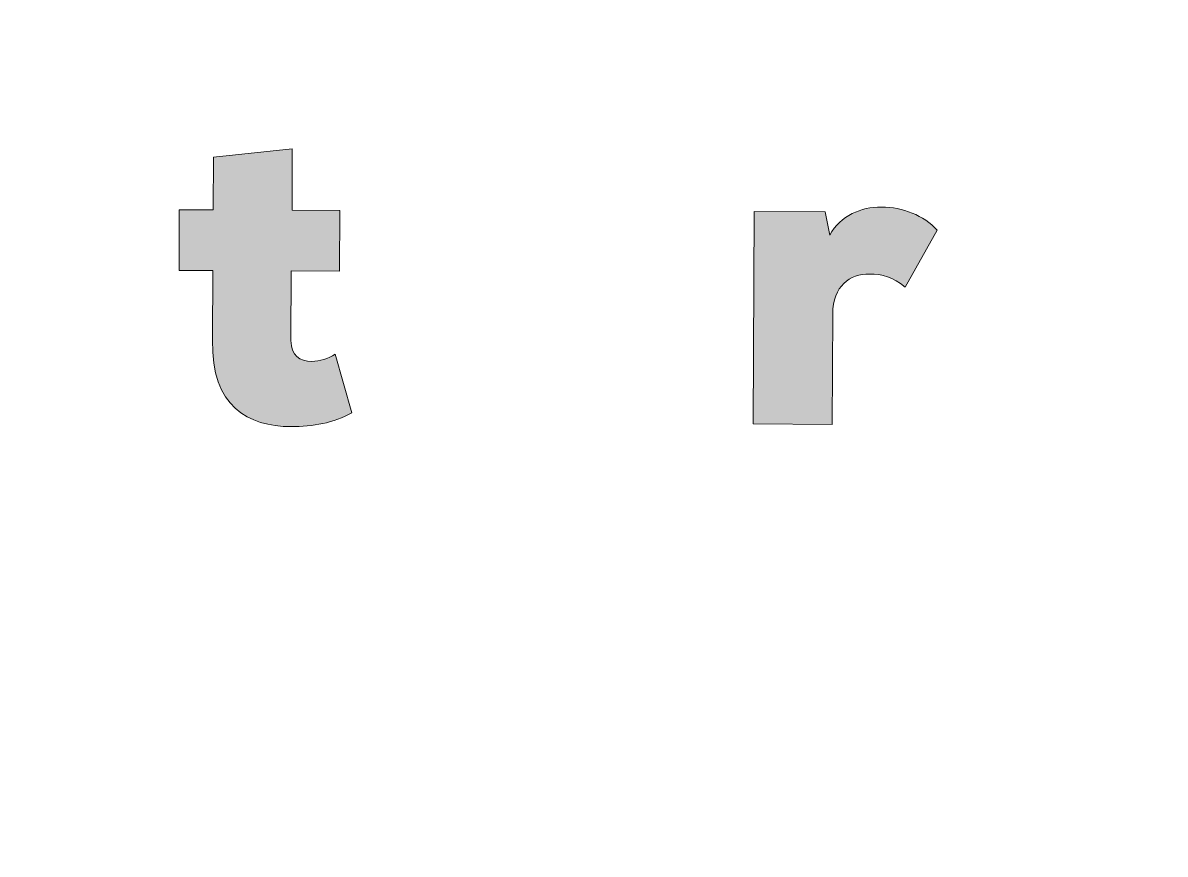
# Model space of a CAD drawing. Extents: x -2 to 86, y -1.2 to 61.3.
# Drawn here: x 73.293 to 74.028, y 11.268 to 11.802 of the extents above; entities that cross this region are included whole.
import ezdxf
from ezdxf.enums import TextEntityAlignment as Align

# ---------------------------------------------------------------- set-up
doc = ezdxf.new("R2010")
doc.units = 0
doc.header["$MEASUREMENT"] = 0
doc.layers.get('0').update_dxf_attribs({"linetype": 'CONTINUOUS'})
for name, color, linetype in [('ARQ_CAR-TXT', 7, 'CONTINUOUS'), ('ARQ_TXT-2', 2, 'CONTINUOUS'), ('ARQ_TXT-4', 4, 'CONTINUOUS'), ('ARQ_VISTA 0', 251, 'CONTINUOUS'), ('Layer 1', 7, 'CONTINUOUS')]:
    doc.layers.add(name, color=color, linetype=linetype)
doc.styles.add('01-MILLEU', font='GOTHIC.TTF')

# ---------------------------------------------------------------- blocks, each defined once
blk = doc.blocks.new('METROCASA')
at = {"layer": 'Layer 1', "true_color": 0x404041}
h = blk.add_hatch(color=250, dxfattribs=at)
h.dxf.hatch_style = 2
edge = h.paths.add_edge_path()
edge.add_spline(control_points=[(-3.6649, -4.7425), (-3.7061, -4.7409), (-3.7156, -4.7216), (-3.7155, -4.7092), (-3.7154, -4.6845), (-3.6906, -4.6764), (-3.6549, -4.6766), (-3.6, -4.6755), (-3.5218, -4.6952), (-3.4849, -4.7187), (-3.4849, -4.7187), (-3.377, -4.5682), (-3.377, -4.5682), (-3.4426, -4.5184), (-3.544, -4.485), (-3.6539, -4.4844), (-3.8132, -4.4835), (-3.9673, -4.5417), (-3.9681, -4.7051), (-3.969, -4.8699), (-3.81, -4.9243), (-3.6782, -4.9291), (-3.6288, -4.9335), (-3.6069, -4.9446), (-3.607, -4.9665), (-3.6072, -4.9885), (-3.6306, -4.9994), (-3.6759, -4.9992), (-3.7308, -4.9961), (-3.8131, -4.9902), (-3.9157, -4.9224), (-3.9157, -4.9224), (-3.9991, -5.1059), (-3.9991, -5.1059), (-3.9225, -5.1626), (-3.7895, -5.1963), (-3.6714, -5.1969), (-3.508, -5.1978), (-3.3553, -5.1354), (-3.3544, -4.9679), (-3.3534, -4.788), (-3.5235, -4.7473), (-3.6649, -4.7425)], knot_values=[0, 0, 0, 0, 1, 1, 1, 2, 2, 2, 3, 3, 3, 4, 4, 4, 5, 5, 5, 6, 6, 6, 7, 7, 7, 8, 8, 8, 9, 9, 9, 10, 10, 10, 11, 11, 11, 12, 12, 12, 13, 13, 13, 14, 14, 14, 14], degree=3, periodic=0)
edge = h.paths.add_edge_path()
edge.add_spline(control_points=[(-5.547, -4.4742), (-5.6184, -4.4725), (-5.7037, -4.4967), (-5.7617, -4.5637), (-5.7617, -4.5637), (-5.7723, -4.4895), (-5.7723, -4.4895), (-5.7723, -4.4895), (-5.9961, -4.4883), (-5.9961, -4.4883), (-5.9961, -4.4883), (-5.9997, -5.1666), (-5.9997, -5.1666), (-5.9997, -5.1666), (-5.7499, -5.1679), (-5.7499, -5.1679), (-5.7499, -5.1679), (-5.7479, -4.811), (-5.7479, -4.811), (-5.7475, -4.7217), (-5.691, -4.6808), (-5.6305, -4.6811), (-5.5838, -4.6814), (-5.5359, -4.7105), (-5.5364, -4.7942), (-5.5364, -4.7942), (-5.5384, -5.1691), (-5.5384, -5.1691), (-5.5384, -5.1691), (-5.2857, -5.1704), (-5.2857, -5.1704), (-5.2857, -5.1704), (-5.2837, -4.7942), (-5.2837, -4.7942), (-5.2824, -4.5525), (-5.4042, -4.4764), (-5.547, -4.4742)], knot_values=[0, 0, 0, 0, 1, 1, 1, 2, 2, 2, 3, 3, 3, 4, 4, 4, 5, 5, 5, 6, 6, 6, 7, 7, 7, 8, 8, 8, 9, 9, 9, 10, 10, 10, 11, 11, 11, 12, 12, 12, 12], degree=3, periodic=0)
edge = h.paths.add_edge_path()
edge.add_spline(control_points=[(-7.6887, -4.4642), (-7.8851, -4.4631), (-8.0765, -4.5664), (-8.0778, -4.8177), (-8.0792, -5.0649), (-7.8875, -5.173), (-7.6925, -5.1741), (-7.5017, -5.1751), (-7.3048, -5.069), (-7.3034, -4.8219), (-7.3021, -4.5747), (-7.4883, -4.4653), (-7.6887, -4.4642)], knot_values=[0, 0, 0, 0, 1, 1, 1, 2, 2, 2, 3, 3, 3, 4, 4, 4, 4], degree=3, periodic=0)
edge = h.paths.add_edge_path()
edge.add_spline(control_points=[(-7.6914, -4.9667), (-7.7807, -4.9662), (-7.8311, -4.8973), (-7.8307, -4.819), (-7.8303, -4.7408), (-7.7791, -4.671), (-7.6899, -4.6715), (-7.6006, -4.672), (-7.5502, -4.7423), (-7.5506, -4.8205), (-7.551, -4.9029), (-7.6063, -4.9672), (-7.6914, -4.9667)], knot_values=[0, 0, 0, 0, 1, 1, 1, 2, 2, 2, 3, 3, 3, 4, 4, 4, 4], degree=3, periodic=0)
edge = h.paths.add_edge_path()
edge.add_spline(control_points=[(-9.575, -4.9511), (-9.6711, -4.9506), (-9.7215, -4.8845), (-9.7211, -4.8103), (-9.7207, -4.7252), (-9.6681, -4.6554), (-9.572, -4.656), (-9.5267, -4.6562), (-9.4883, -4.6715), (-9.4556, -4.706), (-9.4556, -4.706), (-9.3202, -4.5612), (-9.3202, -4.5612), (-9.3912, -4.4894), (-9.4885, -4.4546), (-9.586, -4.454), (-9.7769, -4.453), (-9.967, -4.5605), (-9.9683, -4.8076), (-9.9696, -5.0616), (-9.7834, -5.1601), (-9.5857, -5.1612), (-9.4841, -5.1617), (-9.3864, -5.1197), (-9.305, -5.0473), (-9.305, -5.0473), (-9.4483, -4.8955), (-9.4483, -4.8955), (-9.4829, -4.9324), (-9.5283, -4.9514), (-9.575, -4.9511)], knot_values=[0, 0, 0, 0, 1, 1, 1, 2, 2, 2, 3, 3, 3, 4, 4, 4, 5, 5, 5, 6, 6, 6, 7, 7, 7, 8, 8, 8, 9, 9, 9, 10, 10, 10, 10], degree=3, periodic=0)
edge = h.paths.add_edge_path()
edge.add_spline(control_points=[(-1.6769, -4.9975), (-1.7154, -4.9973), (-1.7427, -4.9793), (-1.7438, -4.9312), (-1.7438, -4.9312), (-1.7427, -4.7088), (-1.7427, -4.7088), (-1.7427, -4.7088), (-1.5889, -4.7096), (-1.5889, -4.7096), (-1.5889, -4.7096), (-1.5878, -4.516), (-1.5878, -4.516), (-1.5878, -4.516), (-1.7402, -4.5152), (-1.7402, -4.5152), (-1.7402, -4.5152), (-1.7392, -4.3188), (-1.7392, -4.3188), (-1.7392, -4.3188), (-1.9906, -4.345), (-1.9906, -4.345), (-1.9906, -4.345), (-1.9915, -4.5138), (-1.9915, -4.5138), (-1.9915, -4.5138), (-2.1, -4.5133), (-2.1, -4.5133), (-2.1, -4.5133), (-2.101, -4.7069), (-2.101, -4.7069), (-2.101, -4.7069), (-1.9926, -4.7074), (-1.9926, -4.7074), (-1.9926, -4.7074), (-1.9937, -4.9299), (-1.9937, -4.9299), (-1.999, -5.1427), (-1.8785, -5.2051), (-1.7439, -5.2059), (-1.6739, -5.2062), (-1.6066, -5.1942), (-1.5487, -5.1616), (-1.5487, -5.1616), (-1.6027, -4.9745), (-1.6027, -4.9745), (-1.6233, -4.9882), (-1.6522, -4.9976), (-1.6769, -4.9975)], knot_values=[0, 0, 0, 0, 1, 1, 1, 2, 2, 2, 3, 3, 3, 4, 4, 4, 5, 5, 5, 6, 6, 6, 7, 7, 7, 8, 8, 8, 9, 9, 9, 10, 10, 10, 11, 11, 11, 12, 12, 12, 13, 13, 13, 14, 14, 14, 15, 15, 15, 16, 16, 16, 16], degree=3, periodic=0)
edge = h.paths.add_edge_path()
edge.add_spline(control_points=[(9.7794, -4.5726), (9.7794, -4.5726), (9.7667, -4.6454), (9.7667, -4.6454), (9.7313, -4.5902), (9.6642, -4.5569), (9.5681, -4.5564), (9.3704, -4.5554), (9.2378, -4.7084), (9.2367, -4.9089), (9.2356, -5.1066), (9.3461, -5.2486), (9.5451, -5.262), (9.6206, -5.2666), (9.7113, -5.2437), (9.7693, -5.1781), (9.7693, -5.1781), (9.78, -5.2509), (9.78, -5.2509), (9.78, -5.2509), (10.0134, -5.2522), (10.0134, -5.2522), (10.0134, -5.2522), (10.017, -4.5739), (10.017, -4.5739), (10.017, -4.5739), (9.7794, -4.5726), (9.7794, -4.5726)], knot_values=[0, 0, 0, 0, 1, 1, 1, 2, 2, 2, 3, 3, 3, 4, 4, 4, 5, 5, 5, 6, 6, 6, 7, 7, 7, 8, 8, 8, 9, 9, 9, 9], degree=3, periodic=0)
edge = h.paths.add_edge_path()
edge.add_spline(control_points=[(9.6231, -5.0592), (9.5475, -5.0588), (9.4874, -5.005), (9.4879, -4.9102), (9.4884, -4.8155), (9.5491, -4.7609), (9.6247, -4.7613), (9.7139, -4.7618), (9.7644, -4.8211), (9.7639, -4.9117), (9.7635, -4.9913), (9.7082, -5.0597), (9.6231, -5.0592)], knot_values=[0, 0, 0, 0, 1, 1, 1, 2, 2, 2, 3, 3, 3, 4, 4, 4, 4], degree=3, periodic=0)
edge = h.paths.add_edge_path()
edge.add_spline(control_points=[(7.6923, -4.6356), (7.6923, -4.6356), (7.6776, -4.5614), (7.6776, -4.5614), (7.6776, -4.5614), (7.451, -4.5602), (7.451, -4.5602), (7.451, -4.5602), (7.4474, -5.2385), (7.4474, -5.2385), (7.4474, -5.2385), (7.7001, -5.2398), (7.7001, -5.2398), (7.7001, -5.2398), (7.702, -4.8869), (7.702, -4.8869), (7.7024, -4.7977), (7.7562, -4.7595), (7.8193, -4.7599), (7.8619, -4.7601), (7.8921, -4.7685), (7.9331, -4.8017), (7.9331, -4.8017), (8.0356, -4.6196), (8.0356, -4.6196), (7.992, -4.5727), (7.9262, -4.5463), (7.8576, -4.5459), (7.7917, -4.5455), (7.7283, -4.5727), (7.6923, -4.6356)], knot_values=[0, 0, 0, 0, 1, 1, 1, 2, 2, 2, 3, 3, 3, 4, 4, 4, 5, 5, 5, 6, 6, 6, 7, 7, 7, 8, 8, 8, 9, 9, 9, 10, 10, 10, 10], degree=3, periodic=0)
edge = h.paths.add_edge_path()
edge.add_spline(control_points=[(5.7584, -4.5361), (5.5621, -4.535), (5.3707, -4.6383), (5.3694, -4.8896), (5.368, -5.1367), (5.5597, -5.2449), (5.7546, -5.2459), (5.9455, -5.2469), (6.1424, -5.1409), (6.1437, -4.8937), (6.1451, -4.6466), (5.9589, -4.5371), (5.7584, -4.5361)], knot_values=[0, 0, 0, 0, 1, 1, 1, 2, 2, 2, 3, 3, 3, 4, 4, 4, 4], degree=3, periodic=0)
edge = h.paths.add_edge_path()
edge.add_spline(control_points=[(5.7557, -5.0386), (5.6665, -5.0381), (5.6161, -4.9692), (5.6165, -4.8909), (5.6169, -4.8127), (5.6681, -4.7429), (5.7573, -4.7434), (5.8466, -4.7438), (5.897, -4.8142), (5.8966, -4.8924), (5.8962, -4.9748), (5.8409, -5.039), (5.7557, -5.0386)], knot_values=[0, 0, 0, 0, 1, 1, 1, 2, 2, 2, 3, 3, 3, 4, 4, 4, 4], degree=3, periodic=0)
edge = h.paths.add_edge_path()
edge.add_spline(control_points=[(4.0012, -5.0278), (3.9628, -5.0276), (3.9354, -5.0096), (3.9343, -4.9616), (3.9343, -4.9616), (3.9355, -4.7391), (3.9355, -4.7391), (3.9355, -4.7391), (4.0893, -4.7399), (4.0893, -4.7399), (4.0893, -4.7399), (4.0903, -4.5464), (4.0903, -4.5464), (4.0903, -4.5464), (3.9379, -4.5455), (3.9379, -4.5455), (3.9379, -4.5455), (3.939, -4.3492), (3.939, -4.3492), (3.939, -4.3492), (3.6875, -4.3753), (3.6875, -4.3753), (3.6875, -4.3753), (3.6866, -4.5442), (3.6866, -4.5442), (3.6866, -4.5442), (3.5782, -4.5436), (3.5782, -4.5436), (3.5782, -4.5436), (3.5771, -4.7372), (3.5771, -4.7372), (3.5771, -4.7372), (3.6856, -4.7378), (3.6856, -4.7378), (3.6856, -4.7378), (3.6844, -4.9602), (3.6844, -4.9602), (3.6792, -5.173), (3.7997, -5.2355), (3.9342, -5.2362), (4.0043, -5.2366), (4.0716, -5.2245), (4.1294, -5.1919), (4.1294, -5.1919), (4.0755, -5.0049), (4.0755, -5.0049), (4.0548, -5.0185), (4.026, -5.0279), (4.0012, -5.0278)], knot_values=[0, 0, 0, 0, 1, 1, 1, 2, 2, 2, 3, 3, 3, 4, 4, 4, 5, 5, 5, 6, 6, 6, 7, 7, 7, 8, 8, 8, 9, 9, 9, 10, 10, 10, 11, 11, 11, 12, 12, 12, 13, 13, 13, 14, 14, 14, 15, 15, 15, 16, 16, 16, 16], degree=3, periodic=0)
edge = h.paths.add_edge_path()
edge.add_spline(control_points=[(2.0319, -4.8924), (2.0314, -4.9816), (1.9749, -5.0184), (1.9145, -5.018), (1.8678, -5.0178), (1.8199, -4.9887), (1.8203, -4.905), (1.8203, -4.905), (1.8223, -4.5301), (1.8223, -4.5301), (1.8223, -4.5301), (1.5697, -4.5287), (1.5697, -4.5287), (1.5697, -4.5287), (1.5677, -4.905), (1.5677, -4.905), (1.5664, -5.1466), (1.6882, -5.2228), (1.831, -5.225), (1.9023, -5.2267), (1.9876, -5.2024), (2.0456, -5.1355), (2.0456, -5.1355), (2.0562, -5.2097), (2.0562, -5.2097), (2.0562, -5.2097), (2.2801, -5.2109), (2.2801, -5.2109), (2.2801, -5.2109), (2.2837, -4.5326), (2.2837, -4.5326), (2.2837, -4.5326), (2.0338, -4.5312), (2.0338, -4.5312), (2.0338, -4.5312), (2.0319, -4.8924), (2.0319, -4.8924)], knot_values=[0, 0, 0, 0, 1, 1, 1, 2, 2, 2, 3, 3, 3, 4, 4, 4, 5, 5, 5, 6, 6, 6, 7, 7, 7, 8, 8, 8, 9, 9, 9, 10, 10, 10, 11, 11, 11, 12, 12, 12, 12], degree=3, periodic=0)
edge = h.paths.add_edge_path()
edge.add_spline(control_points=[(-0.0232, -4.5944), (-0.0232, -4.5944), (-0.0379, -4.5201), (-0.0379, -4.5201), (-0.0379, -4.5201), (-0.2644, -4.5189), (-0.2644, -4.5189), (-0.2644, -4.5189), (-0.2681, -5.1972), (-0.2681, -5.1972), (-0.2681, -5.1972), (-0.0154, -5.1986), (-0.0154, -5.1986), (-0.0154, -5.1986), (-0.0135, -4.8457), (-0.0135, -4.8457), (-0.0131, -4.7565), (0.0407, -4.7183), (0.1038, -4.7186), (0.1464, -4.7189), (0.1766, -4.7273), (0.2176, -4.7604), (0.2176, -4.7604), (0.3202, -4.5784), (0.3202, -4.5784), (0.2765, -4.5315), (0.2107, -4.505), (0.1421, -4.5047), (0.0762, -4.5043), (0.0129, -4.5314), (-0.0232, -4.5944)], knot_values=[0, 0, 0, 0, 1, 1, 1, 2, 2, 2, 3, 3, 3, 4, 4, 4, 5, 5, 5, 6, 6, 6, 7, 7, 7, 8, 8, 8, 9, 9, 9, 10, 10, 10, 10], degree=3, periodic=0)
at = {"layer": 'Layer 1', "lineweight": 0}
for points, knots in [([(-1.6769, -4.9975), (-1.7154, -4.9973), (-1.7427, -4.9793), (-1.7438, -4.9312), (-1.7438, -4.9312), (-1.7427, -4.7088), (-1.7427, -4.7088), (-1.7427, -4.7088), (-1.5889, -4.7096), (-1.5889, -4.7096), (-1.5889, -4.7096), (-1.5878, -4.516), (-1.5878, -4.516), (-1.5878, -4.516), (-1.7402, -4.5152), (-1.7402, -4.5152), (-1.7402, -4.5152), (-1.7392, -4.3188), (-1.7392, -4.3188), (-1.7392, -4.3188), (-1.9906, -4.345), (-1.9906, -4.345), (-1.9906, -4.345), (-1.9915, -4.5138), (-1.9915, -4.5138), (-1.9915, -4.5138), (-2.1, -4.5133), (-2.1, -4.5133), (-2.1, -4.5133), (-2.101, -4.7069), (-2.101, -4.7069), (-2.101, -4.7069), (-1.9926, -4.7074), (-1.9926, -4.7074), (-1.9926, -4.7074), (-1.9937, -4.9299), (-1.9937, -4.9299), (-1.999, -5.1427), (-1.8785, -5.2051), (-1.7439, -5.2059), (-1.6739, -5.2062), (-1.6066, -5.1942), (-1.5487, -5.1616), (-1.5487, -5.1616), (-1.6027, -4.9745), (-1.6027, -4.9745), (-1.6233, -4.9882), (-1.6522, -4.9976), (-1.6769, -4.9975)], [0, 0, 0, 0, 1, 1, 1, 2, 2, 2, 3, 3, 3, 4, 4, 4, 5, 5, 5, 6, 6, 6, 7, 7, 7, 8, 8, 8, 9, 9, 9, 10, 10, 10, 11, 11, 11, 12, 12, 12, 13, 13, 13, 14, 14, 14, 15, 15, 15, 16, 16, 16, 16]), ([(-0.0232, -4.5944), (-0.0232, -4.5944), (-0.0379, -4.5201), (-0.0379, -4.5201), (-0.0379, -4.5201), (-0.2644, -4.5189), (-0.2644, -4.5189), (-0.2644, -4.5189), (-0.2681, -5.1972), (-0.2681, -5.1972), (-0.2681, -5.1972), (-0.0154, -5.1986), (-0.0154, -5.1986), (-0.0154, -5.1986), (-0.0135, -4.8457), (-0.0135, -4.8457), (-0.0131, -4.7565), (0.0407, -4.7183), (0.1038, -4.7186), (0.1464, -4.7189), (0.1766, -4.7273), (0.2176, -4.7604), (0.2176, -4.7604), (0.3202, -4.5784), (0.3202, -4.5784), (0.2765, -4.5315), (0.2107, -4.505), (0.1421, -4.5047), (0.0762, -4.5043), (0.0129, -4.5314), (-0.0232, -4.5944)], [0, 0, 0, 0, 1, 1, 1, 2, 2, 2, 3, 3, 3, 4, 4, 4, 5, 5, 5, 6, 6, 6, 7, 7, 7, 8, 8, 8, 9, 9, 9, 10, 10, 10, 10])]:
    blk.add_open_spline(points, degree=3, knots=knots, dxfattribs=at)
blk = doc.blocks.new('SELO METROCASA - EXECUTIVO')
at = {"xscale": 2, "yscale": 2, "zscale": 2}
blk.add_blockref('METROCASA', (-92.2302, 111.6203), dxfattribs=at)
at = {"layer": 'ARQ_CAR-TXT', "color": 4, "style": '01-MILLEU'}
blk.add_attdef('ASSUNTO.DO.PROJETO', (-163.5404, 18.209), '', height=3.6915, dxfattribs=at)
at = {"layer": 'ARQ_TXT-2', "style": '01-MILLEU'}
for tag, p, height in [('DESCRIÇÃO.DA.REVISÃO_0', (-131.2403, 156.4871), 2), ('MC_XXX-XX', (-33.9, 82.8), 1.5), ('RESPONSÁVEL', (-34, 73.46), 1.5), ('COORDENADOR', (-34, 63.46), 1.5), ('XXX-XX', (-33.9, 51.2), 3.65), ('DISCIPLINA', (-33.9, 41.2), 3.65), ('OBRA', (-164.0088, 39.3142), 3), ('ENDEREÇO', (-164.0088, 34.8142), 3), ('ESCALA', (-155.5088, 2.7), 2)]:
    blk.add_attdef(tag, p, '', height=height, dxfattribs=at)
for tag, p in [('N_REV0', (-169.7384, 157.5441)), ('R_DES', (-155.8363, 157.4871)), ('DATA_0', (-140.1638, 157.4871))]:
    blk.add_attdef(tag, text='', height=2, dxfattribs=at).set_placement(p, align=Align.MIDDLE_CENTER)
blk.add_attdef('DCP', text='', height=3.2372, dxfattribs=at).set_placement((-23.6182, 17.1767), align=Align.MIDDLE_LEFT)
blk.add_attdef('DES', text='', height=2.9882, dxfattribs=at).set_placement((-19.8415, 12.1934), align=Align.MIDDLE)
at = {"layer": 'ARQ_TXT-4', "style": '01-MILLEU'}
blk.add_attdef('CLIENTE', (-164.5088, 45.797), '', height=5, dxfattribs=at)
at = {"layer": 'ARQ_VISTA 0', "style": '01-MILLEU'}
blk.add_attdef('LOGO', (-164.5088, 77.3832), '', height=5, dxfattribs=at)

msp = doc.modelspace()

# ---------------------------------------------------------------- block references
at = {"xscale": 0.1006544394922334, "yscale": 0.1006544394922334, "zscale": 0.1006544394922334}
msp.add_blockref('SELO METROCASA - EXECUTIVO', (83.1, 1.35555), dxfattribs=at)

doc.saveas('drawing.dxf')
